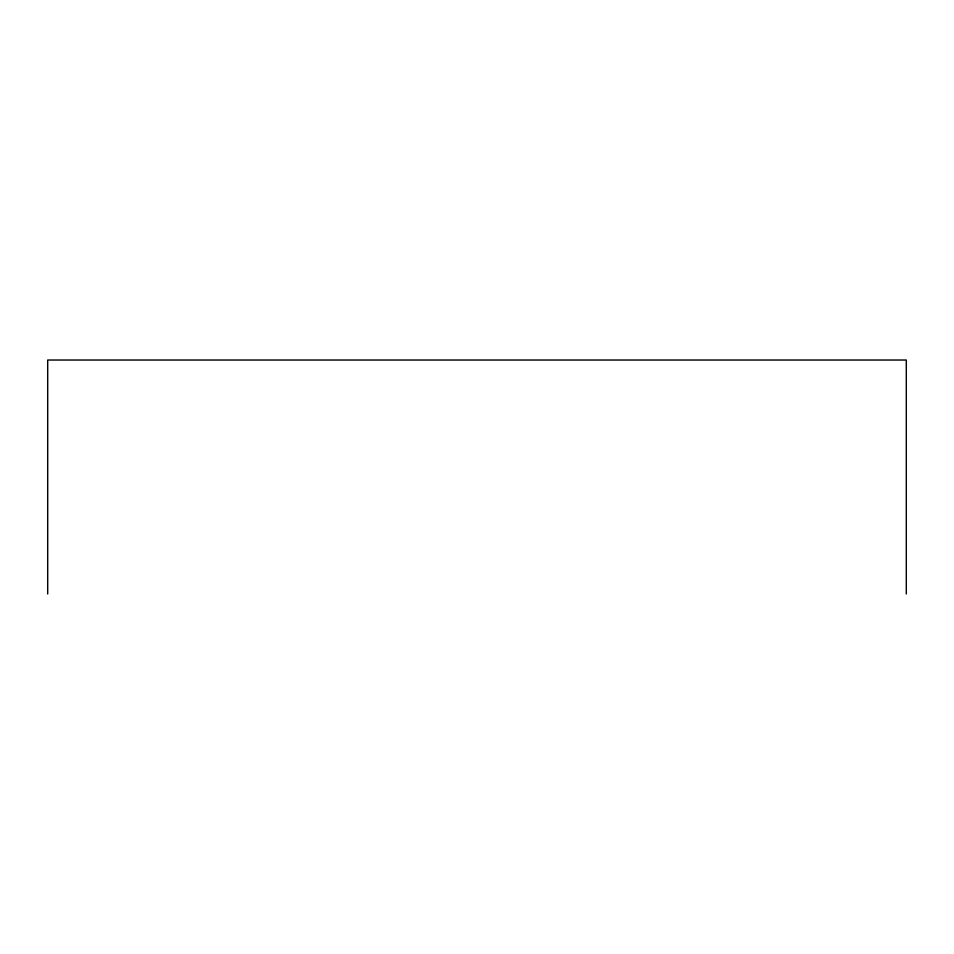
<?xml version="1.0" encoding="UTF-8"?>
<svg xmlns="http://www.w3.org/2000/svg" width="954" height="954" viewBox="0 0 954 954"><rect width="100%" height="100%" fill="white"/><g stroke="black" fill="none" stroke-linecap="round" stroke-linejoin="round"><path stroke-width="1.43" d="M906.3 593.972L906.3 360.028L47.7 360.028L47.7 593.972"/></g></svg>
